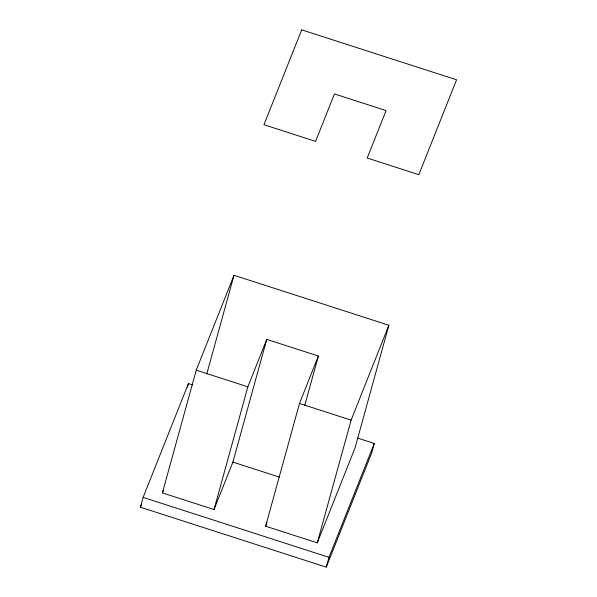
<?xml version="1.0" encoding="UTF-8"?>
<svg xmlns="http://www.w3.org/2000/svg" width="597" height="597" viewBox="0 0 597 597"><rect width="100%" height="100%" fill="white"/><g stroke="black" fill="none" stroke-linecap="round" stroke-linejoin="round"><path stroke-width="0.9" d="M357.469 438.056L374.282 443.474L371.573 453.295L326.268 567.15L140.414 507.204L143.123 497.383L188.436 383.528L192.861 384.961M187.451 387.102L188.436 383.528M162.384 492.891L196.241 370.17L234.002 275.292L388.871 325.246L355.021 447.966L317.261 542.852L265.635 526.196L299.493 403.475L318.373 356.036L266.747 339.387L247.867 386.826L214.01 509.547L162.384 492.891L163.414 490.301M206.816 373.826L234.002 275.292M214.01 509.547L232.89 462.108L266.747 339.387M304.776 405.303L318.373 356.036M317.261 542.852L351.118 420.131L388.871 325.246M326.268 567.15L328.977 557.329L374.282 443.474M140.414 507.204L141.787 503.749M265.635 526.196L267.008 522.748M196.241 370.17L247.867 386.826M299.493 403.475L351.118 420.131M232.89 462.108L279.269 477.063M143.123 497.383L328.977 557.329M301.709 29.85L263.949 124.728L315.574 141.385L334.454 93.938L386.08 110.594L367.2 158.033L418.825 174.682L456.586 79.804L301.709 29.85"/></g></svg>
